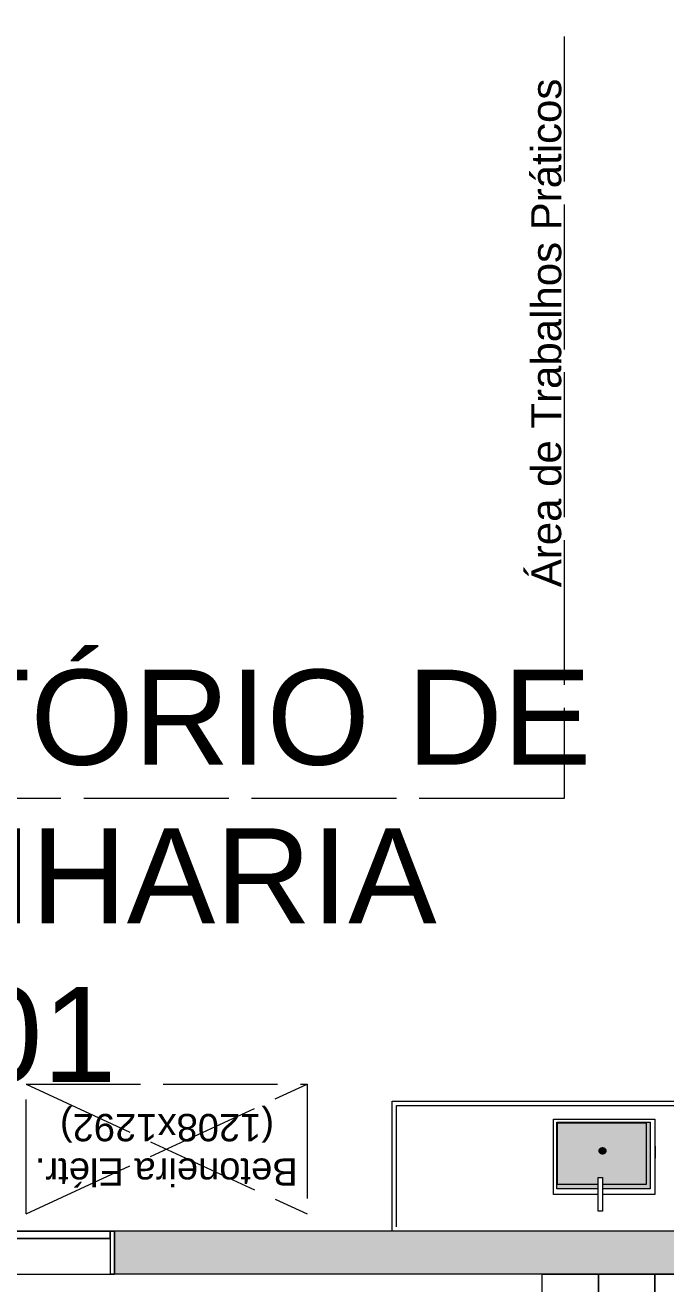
# Model space of a CAD drawing. Header units: metres. Extents: x 512 to 829, y -209 to 245.
# Drawn here: x 732.45 to 735.42, y -81.77 to -75.95 of the extents above; entities that cross this region are included whole.
import ezdxf

# ---------------------------------------------------------------- set-up
doc = ezdxf.new("R2010")
doc.units = ezdxf.units.M
doc.header["$LTSCALE"] = 0.508
doc.set_wipeout_variables(frame=1)
doc.header["$PDSIZE"] = -2
for name, pattern in [('STYLE_02', [0.694425, 0.48607, -0.208355]), ('STYLE_03', [1.25, 1.04164, -0.20836]), ('STYLE_04', [1.52771, 1.319425, -0.208285])]:
    doc.linetypes.add(name, pattern=pattern)
for name, color, linetype, lineweight in [('AMB-NOVOS', 10, 'Continuous', 15), ('CONTORNO', 7, 'Continuous', 15), ('Dimension', 7, 'Continuous', 5), ('None', 7, 'Continuous', 5), ('NãoImprimir', 7, 'Continuous', 5), ('Peitoris', 2, 'Continuous', 5), ('Telhado-Princ', 7, 'Continuous', 5)]:
    doc.layers.add(name, color=color, linetype=linetype, lineweight=lineweight)
doc.styles.add('Arial', font='arial.ttf')

# ---------------------------------------------------------------- blocks, each defined once
blk = doc.blocks.new('Grupo-1718')
at = {"layer": 'None', "color": 7, "linetype": 'Continuous', "lineweight": 5}
for p, q in [((-0.62, 0.1), (-0.62, -0.1)), ((0.62, 0.1), (0.62, -0.1))]:
    blk.add_line(p, q, dxfattribs=at)
blk = doc.blocks.new('Grupo-1719')
at = {"color": 7, "linetype": 'Continuous', "lineweight": 5}
for points in [[(-0.62, 0.1), (-0.6, 0.1), (-0.6, -0.1), (-0.62, -0.1)], [(0.6, 0.1), (0.62, 0.1), (0.62, -0.1), (0.6, -0.1)]]:
    blk.add_wipeout(points, dxfattribs=at).dxf.layer = 'None'
at = {"layer": 'None', "color": 7, "linetype": 'Continuous', "lineweight": 5}
for points in [[(-0.62, 0.1), (-0.6, 0.1), (-0.6, -0.1), (-0.62, -0.1)], [(0.6, 0.1), (0.62, 0.1), (0.62, -0.1), (0.6, -0.1)]]:
    blk.add_lwpolyline(points, close=True, dxfattribs=at)
blk = doc.blocks.new('Grupo-1720')
at = {"layer": 'None', "color": 7}
blk.add_blockref('Grupo-1718', (0, 0), dxfattribs=at)
blk.add_blockref('Grupo-1719', (0, 0), dxfattribs=at)
at = {"layer": 'None', "color": 7, "linetype": 'Continuous', "lineweight": 5}
for p, q in [((-0.62, 0.1), (-0.6, 0.1)), ((-0.6, 0.1), (-0.6, -0.1)), ((0.62, 0.1), (0.6, 0.1)), ((0.6, 0.1), (0.6, -0.1)), ((-0.62, -0.1), (-0.6, -0.1)), ((0.62, -0.1), (0.6, -0.1))]:
    blk.add_line(p, q, dxfattribs=at)
blk = doc.blocks.new('Grupo-1721')
at = {"color": 7, "linetype": 'Continuous', "lineweight": 5}
blk.add_wipeout([(-0.6, 0.1), (-0.00125, 0.1), (-0.00125, 0.065), (-0.6, 0.065)], dxfattribs=at).dxf.layer = 'None'
at = {"layer": 'None', "color": 7, "linetype": 'Continuous', "lineweight": 5}
blk.add_lwpolyline([(-0.6, 0.1), (-0.00125, 0.1), (-0.00125, 0.065), (-0.6, 0.065)], close=True, dxfattribs=at)
blk = doc.blocks.new('Grupo-1722')
at = {"layer": 'None', "color": 7}
blk.add_blockref('Grupo-1721', (0, 0), dxfattribs=at)
at = {"layer": 'None', "color": 7, "linetype": 'Continuous', "lineweight": 5}
for p, q in [((-0.6, 0.1), (-0.00125, 0.1)), ((-0.6, 0.1), (-0.6, 0.065)), ((-0.6, 0.065), (-0.00125, 0.065)), ((-0.00125, 0.1), (-0.00125, 0.065))]:
    blk.add_line(p, q, dxfattribs=at)
blk = doc.blocks.new('Grupo-1723')
at = {"layer": 'Peitoris', "color": 7}
blk.add_blockref('Grupo-1722', (0, 0), dxfattribs=at)
blk = doc.blocks.new('Grupo-1724')
at = {"color": 7, "linetype": 'Continuous', "lineweight": 5}
blk.add_wipeout([(0.00125, 0.1), (0.6, 0.1), (0.6, 0.065), (0.00125, 0.065)], dxfattribs=at).dxf.layer = 'None'
at = {"layer": 'None', "color": 7, "linetype": 'Continuous', "lineweight": 5}
blk.add_lwpolyline([(0.00125, 0.1), (0.6, 0.1), (0.6, 0.065), (0.00125, 0.065)], close=True, dxfattribs=at)
blk = doc.blocks.new('Grupo-1725')
at = {"layer": 'None', "color": 7}
blk.add_blockref('Grupo-1724', (0, 0), dxfattribs=at)
at = {"layer": 'None', "color": 7, "linetype": 'Continuous', "lineweight": 5}
for p, q in [((0.00125, 0.1), (0.6, 0.1)), ((0.00125, 0.1), (0.00125, 0.065)), ((0.00125, 0.065), (0.6, 0.065)), ((0.6, 0.1), (0.6, 0.065))]:
    blk.add_line(p, q, dxfattribs=at)
blk = doc.blocks.new('Grupo-1726')
at = {"layer": 'Peitoris', "color": 7}
blk.add_blockref('Grupo-1725', (0, 0), dxfattribs=at)
blk = doc.blocks.new('Grupo-1727')
at = {"layer": 'None', "color": 7, "linetype": 'Continuous', "lineweight": 5}
for p, q in [((0.62, 0.1), (-0.62, 0.1)), ((0.62, -0.1), (-0.62, -0.1))]:
    blk.add_line(p, q, dxfattribs=at)
blk = doc.blocks.new('Door (2D)-57')
at = {"layer": 'None', "color": 7}
blk.add_blockref('Grupo-1720', (0, 0), dxfattribs=at)
at = {"layer": 'NãoImprimir', "color": 7, "linetype": 'Continuous', "lineweight": 5}
for p in [(-0.62, 0), (0.62, 0)]:
    blk.add_point(p, dxfattribs=at)
at = {"layer": 'None', "color": 7}
blk.add_blockref('Grupo-1723', (0, 0), dxfattribs=at)
blk.add_blockref('Grupo-1726', (0, 0), dxfattribs=at)
at = {"color": 7, "linetype": 'Continuous', "lineweight": 5}
blk.add_wipeout([(-0.02625, 0.0625), (-0.02625, 0.065), (-0.00125, 0.065), (-0.00125, 0.1), (0.00125, 0.1), (0.00125, 0.065), (0.02625, 0.065), (0.02625, 0.0625)], dxfattribs=at).dxf.layer = 'None'
at = {"layer": 'Telhado-Princ', "color": 7}
blk.add_blockref('Grupo-1727', (0, 0), dxfattribs=at)
blk = doc.blocks.new('Grupo-1897')
at = {"layer": 'None', "color": 7, "linetype": 'STYLE_02', "lineweight": 5}
for p, q in [((18.3323, 16.1969), (18.4002, 15.8836)), ((18.3323, 16.1969), (18.5376, 16.0784)), ((19.2795, 16.2391), (18.5376, 16.0784)), ((18.1923, 16.0036), (17.4526, 15.8433)), ((18.1923, 16.0036), (18.4002, 15.8836))]:
    blk.add_line(p, q, dxfattribs=at)
blk = doc.blocks.new('Grupo-1898')
at = {"layer": 'None', "color": 7, "linetype": 'Continuous', "lineweight": 5}
for p, q in [((17.2463, 16.8477), (16.9863, 16.9036)), ((16.4663, 16.8477), (17.2463, 16.8477)), ((17.2463, 16.8477), (16.9863, 16.7918))]:
    blk.add_line(p, q, dxfattribs=at)
blk.add_circle((17.3763, 16.8477), 0.13, dxfattribs=at)
at = {"layer": 'CONTORNO', "color": 7, "insert": (17.3004, 16.8477), "char_height": 0.139, "attachment_point": 2, "rotation": 90, "line_spacing_factor": 0.96736, "style": 'Arial'}
blk.add_mtext('S', dxfattribs=at)
at = {"color": 7, "linetype": 'Continuous', "lineweight": 5}
blk.add_wipeout([(16.4663, 16.2477), (16.4663, 16.3977), (17.9163, 16.3977), (17.7663, 16.2477)], dxfattribs=at).dxf.layer = 'None'
at = {"layer": 'None', "color": 7, "linetype": 'Continuous', "lineweight": 5}
for p, q in [((16.4663, 16.3977), (17.9163, 16.3977)), ((16.4663, 16.2477), (16.4663, 16.3977)), ((16.4663, 16.2477), (17.7663, 16.2477))]:
    blk.add_line(p, q, dxfattribs=at)
for points in [[(16.4663, 16.3977), (16.4663, 17.2977), (16.7263, 17.2977), (16.7263, 16.3977)], [(16.7263, 16.3977), (16.7263, 17.2977), (16.9863, 17.2977), (16.9863, 16.3977)], [(16.9863, 16.3977), (16.9863, 17.2977), (17.2463, 17.2977), (17.2463, 16.3977)], [(17.2463, 16.3977), (17.2463, 17.2977), (17.5063, 17.2977), (17.5063, 16.3977)], [(17.5063, 16.3977), (17.5063, 17.2977), (17.7663, 17.2977), (17.7663, 16.3977)], [(17.7663, 16.3977), (17.7663, 17.2977), (18.8163, 17.2977), (18.8163, 16.3977)], [(17.9163, 16.1377), (17.9163, 16.3977), (18.8163, 16.3977), (18.8163, 16.1377)]]:
    blk.add_lwpolyline(points, close=True, dxfattribs=at)
at = {"color": 7, "linetype": 'Continuous', "lineweight": 5}
blk.add_wipeout([(17.9163, 15.9457), (17.7663, 15.9132), (17.7663, 16.2477), (17.9163, 16.3977)], dxfattribs=at).dxf.layer = 'None'
at = {"layer": 'None', "color": 7, "linetype": 'Continuous', "lineweight": 5}
for p, q in [((17.9163, 15.9457), (17.9163, 16.3977)), ((17.7663, 15.9132), (17.7663, 16.2477))]:
    blk.add_line(p, q, dxfattribs=at)
blk.add_lwpolyline([(17.9163, 16.1377), (17.9163, 15.9427), (18.8163, 16.1377)], close=True, dxfattribs=at)
at = {"layer": 'None', "color": 7}
blk.add_blockref('Grupo-1897', (0, 0), dxfattribs=at)

msp = doc.modelspace()

# ---------------------------------------------------------------- hatches: boundary and pattern name
at = {"layer": 'None', "linetype": 'Continuous', "lineweight": 0}
for points in [[(735.3445, -81.3285), (734.9128, -81.3285), (734.9128, -81.0202), (735.3445, -81.0202)], [(735.144, -81.1534), (735.144, -81.1532), (735.144, -81.1531), (735.144, -81.153), (735.144, -81.1528), (735.144, -81.1527), (735.144, -81.1525), (735.144, -81.1524), (735.1439, -81.1522), (735.1439, -81.1521), (735.1439, -81.152), (735.1439, -81.1518), (735.1439, -81.1517), (735.1439, -81.1515), (735.1439, -81.1514), (735.1438, -81.1513), (735.1438, -81.1511), (735.1438, -81.151), (735.1438, -81.1509), (735.1438, -81.1507), (735.1437, -81.1506), (735.1437, -81.1504), (735.1437, -81.1503), (735.1436, -81.1502), (735.1436, -81.15), (735.1436, -81.1499), (735.1435, -81.1498), (735.1435, -81.1496), (735.1435, -81.1495), (735.1434, -81.1494), (735.1434, -81.1492), (735.1434, -81.1491), (735.1433, -81.1489), (735.1433, -81.1488), (735.1432, -81.1487), (735.1432, -81.1485), (735.1431, -81.1484), (735.1431, -81.1483), (735.1431, -81.1482), (735.143, -81.148), (735.143, -81.1479), (735.1429, -81.1478), (735.1428, -81.1476), (735.1428, -81.1475), (735.1427, -81.1474), (735.1427, -81.1472), (735.1426, -81.1471), (735.1426, -81.147), (735.1425, -81.1468), (735.1424, -81.1467), (735.1424, -81.1466), (735.1423, -81.1465), (735.1422, -81.1463), (735.1422, -81.1462), (735.1421, -81.1461), (735.142, -81.1459), (735.142, -81.1458), (735.1419, -81.1457), (735.1418, -81.1456), (735.1417, -81.1454), (735.1417, -81.1453), (735.1416, -81.1452), (735.1415, -81.1451), (735.1414, -81.1449), (735.1413, -81.1448), (735.1413, -81.1447), (735.1412, -81.1446), (735.1411, -81.1444), (735.141, -81.1443), (735.1409, -81.1442), (735.1408, -81.1441), (735.1407, -81.144), (735.1407, -81.1438), (735.1406, -81.1437), (735.1405, -81.1436), (735.1404, -81.1435), (735.1403, -81.1434), (735.1402, -81.1433), (735.1401, -81.1432), (735.14, -81.143), (735.1399, -81.1429), (735.1398, -81.1428), (735.1397, -81.1427), (735.1396, -81.1426), (735.1395, -81.1425), (735.1394, -81.1424), (735.1393, -81.1423), (735.1392, -81.1422), (735.1391, -81.1421), (735.139, -81.142), (735.1389, -81.1419), (735.1388, -81.1418), (735.1387, -81.1417), (735.1386, -81.1416), (735.1385, -81.1415), (735.1383, -81.1414), (735.1382, -81.1413), (735.1381, -81.1412), (735.138, -81.1411), (735.1379, -81.141), (735.1378, -81.1409), (735.1377, -81.1408), (735.1375, -81.1407), (735.1374, -81.1406), (735.1373, -81.1405), (735.1372, -81.1404), (735.1371, -81.1403), (735.1369, -81.1402), (735.1368, -81.1401), (735.1367, -81.1401), (735.1366, -81.14), (735.1364, -81.1399), (735.1363, -81.1398), (735.1362, -81.1397), (735.1361, -81.1396), (735.1359, -81.1395), (735.1358, -81.1395), (735.1357, -81.1394), (735.1355, -81.1393), (735.1354, -81.1392), (735.1353, -81.1391), (735.1351, -81.1391), (735.135, -81.139), (735.1349, -81.1389), (735.1347, -81.1388), (735.1346, -81.1388), (735.1344, -81.1387), (735.1343, -81.1386), (735.1341, -81.1385), (735.134, -81.1385), (735.1339, -81.1384), (735.1337, -81.1383), (735.1336, -81.1383), (735.1334, -81.1382), (735.1333, -81.1381), (735.1331, -81.1381), (735.133, -81.138), (735.1329, -81.1379), (735.1327, -81.1379), (735.1326, -81.1378), (735.1324, -81.1378), (735.1323, -81.1377), (735.1321, -81.1376), (735.132, -81.1376), (735.1318, -81.1375), (735.1317, -81.1375), (735.1315, -81.1374), (735.1314, -81.1374), (735.1312, -81.1373), (735.1311, -81.1373), (735.1309, -81.1372), (735.1308, -81.1372), (735.1306, -81.1371), (735.1305, -81.1371), (735.1303, -81.1371), (735.1302, -81.137), (735.13, -81.137), (735.1299, -81.1369), (735.1297, -81.1369), (735.1296, -81.1369), (735.1294, -81.1368), (735.1293, -81.1368), (735.1291, -81.1368), (735.1289, -81.1367), (735.1288, -81.1367), (735.1286, -81.1367), (735.1285, -81.1366), (735.1283, -81.1366), (735.1282, -81.1366), (735.128, -81.1365), (735.1279, -81.1365), (735.1277, -81.1365), (735.1275, -81.1365), (735.1274, -81.1364), (735.1272, -81.1364), (735.1271, -81.1364), (735.1269, -81.1364), (735.1267, -81.1364), (735.1266, -81.1364), (735.1264, -81.1363), (735.1263, -81.1363), (735.1261, -81.1363), (735.1259, -81.1363), (735.1258, -81.1363), (735.1256, -81.1363), (735.1255, -81.1363), (735.1253, -81.1363), (735.1251, -81.1363), (735.125, -81.1363), (735.1248, -81.1363), (735.1246, -81.1362), (735.1245, -81.1362), (735.1243, -81.1362), (735.1241, -81.1362), (735.124, -81.1362), (735.1238, -81.1363), (735.1237, -81.1363), (735.1235, -81.1363), (735.1233, -81.1363), (735.1232, -81.1363), (735.123, -81.1363), (735.1228, -81.1363), (735.1227, -81.1363), (735.1225, -81.1363), (735.1224, -81.1363), (735.1222, -81.1363), (735.122, -81.1364), (735.1219, -81.1364), (735.1217, -81.1364), (735.1216, -81.1364), (735.1214, -81.1364), (735.1212, -81.1364), (735.1211, -81.1365), (735.1209, -81.1365), (735.1208, -81.1365), (735.1206, -81.1365), (735.1205, -81.1366), (735.1203, -81.1366), (735.1201, -81.1366), (735.12, -81.1367), (735.1198, -81.1367), (735.1197, -81.1367), (735.1195, -81.1368), (735.1194, -81.1368), (735.1192, -81.1368), (735.1191, -81.1369), (735.1189, -81.1369), (735.1188, -81.1369), (735.1186, -81.137), (735.1185, -81.137), (735.1183, -81.1371), (735.1182, -81.1371), (735.118, -81.1371), (735.1179, -81.1372), (735.1177, -81.1372), (735.1176, -81.1373), (735.1174, -81.1373), (735.1173, -81.1374), (735.1171, -81.1374), (735.117, -81.1375), (735.1168, -81.1375), (735.1167, -81.1376), (735.1165, -81.1376), (735.1164, -81.1377), (735.1162, -81.1378), (735.1161, -81.1378), (735.1159, -81.1379), (735.1158, -81.1379), (735.1156, -81.138), (735.1155, -81.1381), (735.1153, -81.1381), (735.1152, -81.1382), (735.1151, -81.1383), (735.1149, -81.1383), (735.1148, -81.1384), (735.1146, -81.1385), (735.1145, -81.1385), (735.1143, -81.1386), (735.1142, -81.1387), (735.1141, -81.1388), (735.1139, -81.1388), (735.1138, -81.1389), (735.1136, -81.139), (735.1135, -81.1391), (735.1134, -81.1391), (735.1132, -81.1392), (735.1131, -81.1393), (735.113, -81.1394), (735.1128, -81.1395), (735.1127, -81.1395), (735.1126, -81.1396), (735.1124, -81.1397), (735.1123, -81.1398), (735.1122, -81.1399), (735.1121, -81.14), (735.1119, -81.1401), (735.1118, -81.1401), (735.1117, -81.1402), (735.1116, -81.1403), (735.1114, -81.1404), (735.1113, -81.1405), (735.1112, -81.1406), (735.1111, -81.1407), (735.111, -81.1408), (735.1109, -81.1409), (735.1107, -81.141), (735.1106, -81.1411), (735.1105, -81.1412), (735.1104, -81.1413), (735.1103, -81.1414), (735.1102, -81.1415), (735.1101, -81.1416), (735.11, -81.1417), (735.1098, -81.1418), (735.1097, -81.1419), (735.1096, -81.142), (735.1095, -81.1421), (735.1094, -81.1422), (735.1093, -81.1423), (735.1092, -81.1424), (735.1091, -81.1425), (735.109, -81.1426), (735.1089, -81.1427), (735.1088, -81.1428), (735.1087, -81.1429), (735.1086, -81.143), (735.1085, -81.1432), (735.1084, -81.1433), (735.1083, -81.1434), (735.1082, -81.1435), (735.1082, -81.1436), (735.1081, -81.1437), (735.108, -81.1438), (735.1079, -81.144), (735.1078, -81.1441), (735.1077, -81.1442), (735.1076, -81.1443), (735.1075, -81.1444), (735.1074, -81.1446), (735.1074, -81.1447), (735.1073, -81.1448), (735.1072, -81.1449), (735.1071, -81.1451), (735.107, -81.1452), (735.107, -81.1453), (735.1069, -81.1454), (735.1068, -81.1456), (735.1067, -81.1457), (735.1067, -81.1458), (735.1066, -81.1459), (735.1065, -81.1461), (735.1065, -81.1462), (735.1064, -81.1463), (735.1063, -81.1465), (735.1063, -81.1466), (735.1062, -81.1467), (735.1061, -81.1468), (735.1061, -81.147), (735.106, -81.1471), (735.1059, -81.1472), (735.1059, -81.1474), (735.1058, -81.1475), (735.1058, -81.1476), (735.1057, -81.1478), (735.1057, -81.1479), (735.1056, -81.148), (735.1056, -81.1482), (735.1055, -81.1483), (735.1055, -81.1484), (735.1054, -81.1485), (735.1054, -81.1487), (735.1053, -81.1488), (735.1053, -81.1489), (735.1053, -81.1491), (735.1052, -81.1492), (735.1052, -81.1494), (735.1051, -81.1495), (735.1051, -81.1496), (735.1051, -81.1498), (735.105, -81.1499), (735.105, -81.15), (735.105, -81.1502), (735.105, -81.1503), (735.1049, -81.1504), (735.1049, -81.1506), (735.1049, -81.1507), (735.1049, -81.1509), (735.1048, -81.151), (735.1048, -81.1511), (735.1048, -81.1513), (735.1048, -81.1514), (735.1048, -81.1515), (735.1047, -81.1517), (735.1047, -81.1518), (735.1047, -81.152), (735.1047, -81.1521), (735.1047, -81.1522), (735.1047, -81.1524), (735.1047, -81.1525), (735.1047, -81.1527), (735.1047, -81.1528), (735.1047, -81.153), (735.1046, -81.1531), (735.1046, -81.1532), (735.1046, -81.1534), (735.1046, -81.1535), (735.1046, -81.1537), (735.1047, -81.1538), (735.1047, -81.154), (735.1047, -81.1541), (735.1047, -81.1542), (735.1047, -81.1544), (735.1047, -81.1545), (735.1047, -81.1547), (735.1047, -81.1548), (735.1047, -81.1549), (735.1047, -81.1551), (735.1048, -81.1552), (735.1048, -81.1554), (735.1048, -81.1555), (735.1048, -81.1556), (735.1048, -81.1558), (735.1049, -81.1559), (735.1049, -81.1561), (735.1049, -81.1562), (735.1049, -81.1563), (735.105, -81.1565), (735.105, -81.1566), (735.105, -81.1567), (735.105, -81.1569), (735.1051, -81.157), (735.1051, -81.1572), (735.1051, -81.1573), (735.1052, -81.1574), (735.1052, -81.1576), (735.1053, -81.1577), (735.1053, -81.1578), (735.1053, -81.158), (735.1054, -81.1581), (735.1054, -81.1582), (735.1055, -81.1584), (735.1055, -81.1585), (735.1056, -81.1586), (735.1056, -81.1588), (735.1057, -81.1589), (735.1057, -81.159), (735.1058, -81.1592), (735.1058, -81.1593), (735.1059, -81.1594), (735.1059, -81.1595), (735.106, -81.1597), (735.1061, -81.1598), (735.1061, -81.1599), (735.1062, -81.1601), (735.1063, -81.1602), (735.1063, -81.1603), (735.1064, -81.1604), (735.1065, -81.1606), (735.1065, -81.1607), (735.1066, -81.1608), (735.1067, -81.161), (735.1067, -81.1611), (735.1068, -81.1612), (735.1069, -81.1613), (735.107, -81.1615), (735.107, -81.1616), (735.1071, -81.1617), (735.1072, -81.1618), (735.1073, -81.162), (735.1074, -81.1621), (735.1074, -81.1622), (735.1075, -81.1623), (735.1076, -81.1625), (735.1077, -81.1626), (735.1078, -81.1627), (735.1079, -81.1628), (735.108, -81.1629), (735.1081, -81.163), (735.1082, -81.1632), (735.1082, -81.1633), (735.1083, -81.1634), (735.1084, -81.1635), (735.1085, -81.1636), (735.1086, -81.1637), (735.1087, -81.1638), (735.1088, -81.164), (735.1089, -81.1641), (735.109, -81.1642), (735.1091, -81.1643), (735.1092, -81.1644), (735.1093, -81.1645), (735.1094, -81.1646), (735.1095, -81.1647), (735.1096, -81.1648), (735.1097, -81.1649), (735.1098, -81.165), (735.11, -81.1651), (735.1101, -81.1652), (735.1102, -81.1653), (735.1103, -81.1654), (735.1104, -81.1655), (735.1105, -81.1656), (735.1106, -81.1657), (735.1107, -81.1658), (735.1109, -81.1659), (735.111, -81.166), (735.1111, -81.1661), (735.1112, -81.1662), (735.1113, -81.1663), (735.1114, -81.1664), (735.1116, -81.1665), (735.1117, -81.1665), (735.1118, -81.1666), (735.1119, -81.1667), (735.1121, -81.1668), (735.1122, -81.1669), (735.1123, -81.167), (735.1124, -81.1671), (735.1126, -81.1671), (735.1127, -81.1672), (735.1128, -81.1673), (735.113, -81.1674), (735.1131, -81.1675), (735.1132, -81.1676), (735.1134, -81.1676), (735.1135, -81.1677), (735.1136, -81.1678), (735.1138, -81.1679), (735.1139, -81.1679), (735.1141, -81.168), (735.1142, -81.1681), (735.1143, -81.1682), (735.1145, -81.1682), (735.1146, -81.1683), (735.1148, -81.1684), (735.1149, -81.1684), (735.1151, -81.1685), (735.1152, -81.1686), (735.1153, -81.1686), (735.1155, -81.1687), (735.1156, -81.1688), (735.1158, -81.1688), (735.1159, -81.1689), (735.1161, -81.169), (735.1162, -81.169), (735.1164, -81.1691), (735.1165, -81.1691), (735.1167, -81.1692), (735.1168, -81.1692), (735.117, -81.1693), (735.1171, -81.1693), (735.1173, -81.1694), (735.1174, -81.1694), (735.1176, -81.1695), (735.1177, -81.1695), (735.1179, -81.1696), (735.118, -81.1696), (735.1182, -81.1697), (735.1183, -81.1697), (735.1185, -81.1698), (735.1186, -81.1698), (735.1188, -81.1698), (735.1189, -81.1699), (735.1191, -81.1699), (735.1192, -81.17), (735.1194, -81.17), (735.1195, -81.17), (735.1197, -81.1701), (735.1198, -81.1701), (735.12, -81.1701), (735.1201, -81.1702), (735.1203, -81.1702), (735.1205, -81.1702), (735.1206, -81.1702), (735.1208, -81.1703), (735.1209, -81.1703), (735.1211, -81.1703), (735.1212, -81.1703), (735.1214, -81.1704), (735.1216, -81.1704), (735.1217, -81.1704), (735.1219, -81.1704), (735.122, -81.1704), (735.1222, -81.1704), (735.1224, -81.1705), (735.1225, -81.1705), (735.1227, -81.1705), (735.1228, -81.1705), (735.123, -81.1705), (735.1232, -81.1705), (735.1233, -81.1705), (735.1235, -81.1705), (735.1237, -81.1705), (735.1238, -81.1705), (735.124, -81.1705), (735.1241, -81.1705), (735.1243, -81.1705), (735.1245, -81.1705), (735.1246, -81.1705), (735.1248, -81.1705), (735.125, -81.1705), (735.1251, -81.1705), (735.1253, -81.1705), (735.1255, -81.1705), (735.1256, -81.1705), (735.1258, -81.1705), (735.1259, -81.1705), (735.1261, -81.1705), (735.1263, -81.1705), (735.1264, -81.1704), (735.1266, -81.1704), (735.1267, -81.1704), (735.1269, -81.1704), (735.1271, -81.1704), (735.1272, -81.1704), (735.1274, -81.1703), (735.1275, -81.1703), (735.1277, -81.1703), (735.1279, -81.1703), (735.128, -81.1702), (735.1282, -81.1702), (735.1283, -81.1702), (735.1285, -81.1702), (735.1286, -81.1701), (735.1288, -81.1701), (735.1289, -81.1701), (735.1291, -81.17), (735.1293, -81.17), (735.1294, -81.17), (735.1296, -81.1699), (735.1297, -81.1699), (735.1299, -81.1698), (735.13, -81.1698), (735.1302, -81.1698), (735.1303, -81.1697), (735.1305, -81.1697), (735.1306, -81.1696), (735.1308, -81.1696), (735.1309, -81.1695), (735.1311, -81.1695), (735.1312, -81.1694), (735.1314, -81.1694), (735.1315, -81.1693), (735.1317, -81.1693), (735.1318, -81.1692), (735.132, -81.1692), (735.1321, -81.1691), (735.1323, -81.1691), (735.1324, -81.169), (735.1326, -81.169), (735.1327, -81.1689), (735.1329, -81.1688), (735.133, -81.1688), (735.1331, -81.1687), (735.1333, -81.1686), (735.1334, -81.1686), (735.1336, -81.1685), (735.1337, -81.1684), (735.1339, -81.1684), (735.134, -81.1683), (735.1341, -81.1682), (735.1343, -81.1682), (735.1344, -81.1681), (735.1346, -81.168), (735.1347, -81.1679), (735.1349, -81.1679), (735.135, -81.1678), (735.1351, -81.1677), (735.1353, -81.1676), (735.1354, -81.1676), (735.1355, -81.1675), (735.1357, -81.1674), (735.1358, -81.1673), (735.1359, -81.1672), (735.1361, -81.1671), (735.1362, -81.1671), (735.1363, -81.167), (735.1364, -81.1669), (735.1366, -81.1668), (735.1367, -81.1667), (735.1368, -81.1666), (735.1369, -81.1665), (735.1371, -81.1665), (735.1372, -81.1664), (735.1373, -81.1663), (735.1374, -81.1662), (735.1375, -81.1661), (735.1377, -81.166), (735.1378, -81.1659), (735.1379, -81.1658), (735.138, -81.1657), (735.1381, -81.1656), (735.1382, -81.1655), (735.1383, -81.1654), (735.1385, -81.1653), (735.1386, -81.1652), (735.1387, -81.1651), (735.1388, -81.165), (735.1389, -81.1649), (735.139, -81.1648), (735.1391, -81.1647), (735.1392, -81.1646), (735.1393, -81.1645), (735.1394, -81.1644), (735.1395, -81.1643), (735.1396, -81.1642), (735.1397, -81.1641), (735.1398, -81.164), (735.1399, -81.1638), (735.14, -81.1637), (735.1401, -81.1636), (735.1402, -81.1635), (735.1403, -81.1634), (735.1404, -81.1633), (735.1405, -81.1632), (735.1406, -81.163), (735.1407, -81.1629), (735.1407, -81.1628), (735.1408, -81.1627), (735.1409, -81.1626), (735.141, -81.1625), (735.1411, -81.1623), (735.1412, -81.1622), (735.1413, -81.1621), (735.1413, -81.162), (735.1414, -81.1618), (735.1415, -81.1617), (735.1416, -81.1616), (735.1417, -81.1615), (735.1417, -81.1613), (735.1418, -81.1612), (735.1419, -81.1611), (735.142, -81.161), (735.142, -81.1608), (735.1421, -81.1607), (735.1422, -81.1606), (735.1422, -81.1604), (735.1423, -81.1603), (735.1424, -81.1602), (735.1424, -81.1601), (735.1425, -81.1599), (735.1426, -81.1598), (735.1426, -81.1597), (735.1427, -81.1595), (735.1427, -81.1594), (735.1428, -81.1593), (735.1428, -81.1592), (735.1429, -81.159), (735.143, -81.1589), (735.143, -81.1588), (735.1431, -81.1586), (735.1431, -81.1585), (735.1431, -81.1584), (735.1432, -81.1582), (735.1432, -81.1581), (735.1433, -81.158), (735.1433, -81.1578), (735.1434, -81.1577), (735.1434, -81.1576), (735.1434, -81.1574), (735.1435, -81.1573), (735.1435, -81.1572), (735.1435, -81.157), (735.1436, -81.1569), (735.1436, -81.1567), (735.1436, -81.1566), (735.1437, -81.1565), (735.1437, -81.1563), (735.1437, -81.1562), (735.1438, -81.1561), (735.1438, -81.1559), (735.1438, -81.1558), (735.1438, -81.1556), (735.1438, -81.1555), (735.1439, -81.1554), (735.1439, -81.1552), (735.1439, -81.1551), (735.1439, -81.1549), (735.1439, -81.1548), (735.1439, -81.1547), (735.1439, -81.1545), (735.144, -81.1544), (735.144, -81.1542), (735.144, -81.1541), (735.144, -81.154), (735.144, -81.1538), (735.144, -81.1537), (735.144, -81.1535)]]:
    msp.add_hatch(color=8, dxfattribs=at).paths.add_polyline_path(points)

# ---------------------------------------------------------------- linework, layer by layer
at = {"layer": 'Dimension', "color": 7, "linetype": 'Continuous', "lineweight": 5}
for p, q in [((734.1516, -81.5243), (734.1516, -80.9243)), ((734.1516, -80.9243), (736.6466, -80.9243)), ((734.1716, -81.5043), (734.1716, -80.9443)), ((734.1716, -80.9443), (736.6266, -80.9443))]:
    msp.add_line(p, q, dxfattribs=at)
at = {"layer": 'None', "color": 7, "linetype": 'STYLE_04', "lineweight": 5}
for p, q in [((734.9466, -75.2243), (734.9466, -79.5243)), ((734.9466, -79.5243), (731.6466, -79.5243))]:
    msp.add_line(p, q, dxfattribs=at)
at = {"layer": 'None', "color": 7, "linetype": 'STYLE_03', "lineweight": 5}
for p, q in [((732.4569, -81.4451), (732.4569, -80.8451)), ((732.4569, -80.8451), (733.7569, -80.8451)), ((732.4569, -80.8451), (733.7569, -81.4451)), ((732.4569, -81.4451), (733.7569, -80.8451)), ((733.7569, -80.8451), (733.7569, -81.4451))]:
    msp.add_line(p, q, dxfattribs=at)
at = {"layer": 'None', "color": 7, "linetype": 'Continuous', "lineweight": 5}
for p, q in [((734.8977, -81.3545), (734.8977, -81.0064)), ((734.8977, -81.0064), (735.3669, -81.0064)), ((734.9128, -81.3285), (734.9128, -81.0202)), ((734.9128, -81.0202), (735.3445, -81.0202)), ((734.9158, -81.3093), (734.9158, -81.0233)), ((734.9158, -81.0233), (735.327, -81.0233)), ((735.327, -81.0233), (735.327, -81.3093)), ((735.3445, -81.0202), (735.3445, -81.3285)), ((735.3669, -81.0064), (735.3669, -81.3545)), ((735.3677, -81.1315), (735.3677, -81.1865)), ((735.327, -81.3093), (734.9158, -81.3093)), ((735.3669, -81.3545), (734.8977, -81.3545)), ((735.3445, -81.3285), (734.9128, -81.3285))]:
    msp.add_line(p, q, dxfattribs=at)
at = {"layer": 'None', "color": 7, "linetype": 'Continuous', "lineweight": 18}
for p, q in [((737.2455, -81.5243), (732.8655, -81.5243)), ((737.2455, -81.7243), (732.8655, -81.7243))]:
    msp.add_line(p, q, dxfattribs=at)
at = {"layer": 'None', "color": 250, "linetype": 'Continuous'}
msp.add_solid([(737.2455, -81.5243), (737.2455, -81.7243), (732.8655, -81.5243), (732.8655, -81.7243)], dxfattribs=at)

# ---------------------------------------------------------------- texts
at = {"layer": 'AMB-NOVOS', "linetype": 'Continuous', "lineweight": 0, "insert": (728.9896, -78.928), "char_height": 0.44, "attachment_point": 1}
msp.add_mtext_dynamic_manual_height_columns('\\pi0.61864;{\\fArial|b0|i0|c0|p34;LABORATÓRIO DE \\P\\pi1.3037;ENGENHARIA\\P\\pi2.85961;401}', width=6.624128, gutter_width=1, heights=[0], dxfattribs=at)
at = {"layer": 'CONTORNO', "color": 7, "linetype": 'Continuous', "lineweight": 0, "style": 'Arial'}
for s, height, rotation, p in [('Área de Trabalhos Práticos', 0.138952, 90, (734.9331, -78.5467)), ('(1208x1292)', 0.12632, 180, (733.6045, -80.9827)), ('Betoneira Elétr.', 0.12632, 180, (733.7138, -81.1885))]:
    msp.add_text(s, height=height, rotation=rotation, dxfattribs=at).set_placement(p)

# ---------------------------------------------------------------- next in the draw order: block references
at = {"layer": 'None', "color": 7, "xscale": -1}
msp.add_blockref('Door (2D)-57', (732.2455, -81.6243), dxfattribs=at)
at = {"layer": 'None', "color": 7}
msp.add_blockref('Grupo-1898', (718.3793, -99.0216), dxfattribs=at)

# ---------------------------------------------------------------- next in the draw order: wipeouts: each hides what was drawn before it
at = {"color": 7, "linetype": 'Continuous', "lineweight": 5}
msp.add_wipeout([(735.1246, -81.4326), (735.1046, -81.4326), (735.1046, -81.2771), (735.1246, -81.2771)], dxfattribs=at).dxf.layer = 'None'

# ---------------------------------------------------------------- next in the draw order: linework, layer by layer
at = {"layer": 'None', "color": 7, "linetype": 'Continuous', "lineweight": 5}
msp.add_lwpolyline([(735.1246, -81.4326), (735.1046, -81.4326), (735.1046, -81.2771), (735.1246, -81.2771)], close=True, dxfattribs=at)

doc.saveas('drawing.dxf')
